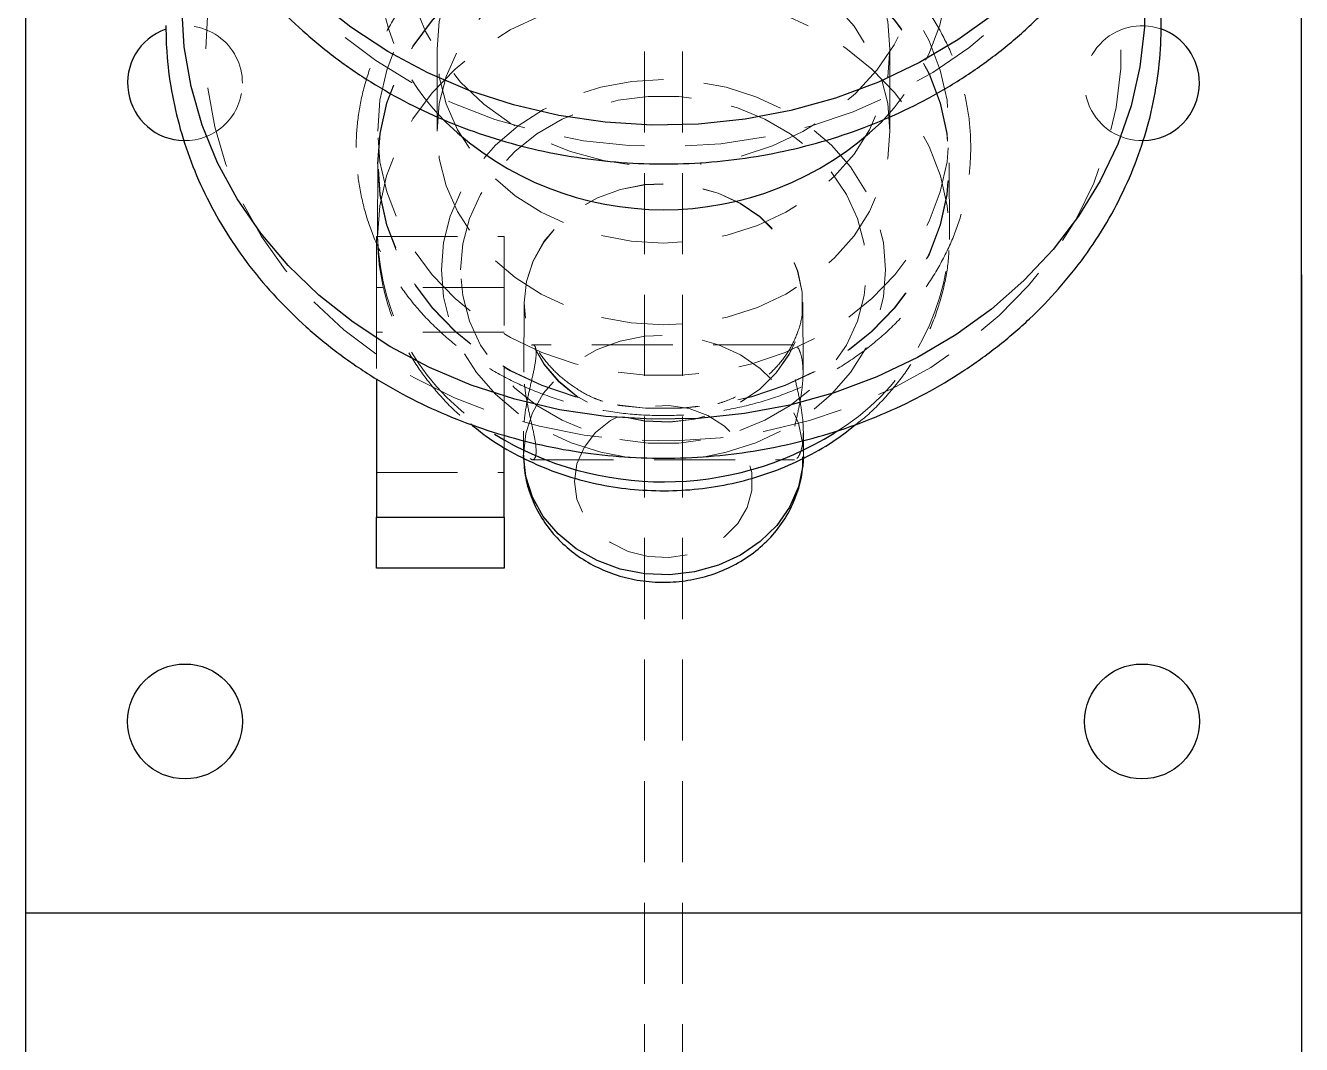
# Model space of a CAD drawing. Header units: millimetres. Extents: x 25083 to 52777, y 24772 to 45779.
# Drawn here: x 33131.8 to 33231.8, y 39797.3 to 39877.1 of the extents above; entities that cross this region are included whole.
import ezdxf

# ---------------------------------------------------------------- set-up
doc = ezdxf.new("R2010")
doc.units = ezdxf.units.MM
doc.linetypes.add('HIDDEN', pattern=[9.525, 6.35, -3.175])

# ---------------------------------------------------------------- blocks, each defined once
blk = doc.blocks.new('zw$CC83')
at = {"color": 7, "linetype": 'HIDDEN', "lineweight": 18}
for p, q in [((168.5, 2330.47), (168.5, 13)), ((171.5, 2330.47), (171.5, 13)), ((152.25, 1501.98), (152.25, 1495.57)), ((187.75, 1495.57), (187.75, 1501.98)), ((147.62, 1493.07), (147.59, 1487.38)), ((192.41, 1487.38), (192.38, 1493.07)), ((147.5, 1483.32), (147.5, 1487.32)), ((147.5, 1487.32), (157.5, 1487.32)), ((157.5, 1487.32), (157.5, 1483.32)), ((157.5, 1483.32), (147.5, 1483.32)), ((147.5, 1483.32), (147.5, 1476.16)), ((157.5, 1470.81), (157.5, 1483.32)), ((159.09, 1482.15), (159.06, 1476.69)), ((159.18, 1480.9), (159.09, 1482.11)), ((180.94, 1476.68), (180.91, 1482.15)), ((157.5, 1479.82), (147.5, 1479.82)), ((180.25, 1478.82), (159.76, 1478.82)), ((159.04, 1472.07), (159.03, 1470.23)), ((180.97, 1470.23), (180.96, 1472.07)), ((180.97, 1470.23), (180.97, 1470.08)), ((159.74, 1469.82), (180.26, 1469.82)), ((147.5, 1468.82), (157.5, 1468.82))]:
    blk.add_line(p, q, dxfattribs=at)
at = {"color": 7, "linetype": 'Continuous', "lineweight": 25}
for p, q in [((120, 1514.32), (120, 1434.32)), ((220, 1434.32), (220, 1514.32)), ((120, 1484.32), (120, 13)), ((220, 1484.32), (220, 13)), ((147.5, 1476.16), (147.5, 1465.32)), ((157.5, 1465.32), (157.5, 1470.81)), ((147.5, 1465.32), (157.5, 1465.32)), ((147.5, 1461.32), (147.5, 1465.32)), ((157.5, 1465.32), (157.5, 1461.32)), ((157.5, 1461.32), (147.5, 1461.32)), ((120, 1434.32), (220, 1434.32))]:
    blk.add_line(p, q, dxfattribs=at)
at = {"color": 7, "linetype": 'HIDDEN', "lineweight": 18, "flags": 128}
for points in [[(172.24, 1556.18), (174.5, 1556), (178.05, 1555.46), (181.52, 1554.63), (184.87, 1553.5), (188.08, 1552.09), (191.11, 1550.42), (193.93, 1548.49), (196.51, 1546.34), (198.82, 1543.98), (200.86, 1541.43), (202.58, 1538.72), (203.98, 1535.87), (205.04, 1532.93), (205.76, 1529.9), (206.12, 1526.83), (206.12, 1523.75), (205.76, 1520.68), (205.04, 1517.65), (203.98, 1514.7), (202.58, 1511.86), (200.86, 1509.15), (198.82, 1506.6), (196.51, 1504.24), (193.93, 1502.08), (191.11, 1500.16), (188.08, 1498.49), (184.87, 1497.08), (181.52, 1495.95), (178.05, 1495.12), (174.5, 1494.58), (170.9, 1494.35), (167.3, 1494.43), (163.72, 1494.81), (160.21, 1495.5), (156.79, 1496.48), (153.5, 1497.75), (150.38, 1499.29), (147.45, 1501.09), (144.75, 1503.13), (142.3, 1505.39), (140.12, 1507.85), (138.24, 1510.49), (136.68, 1513.27), (135.45, 1516.17), (134.56, 1519.16), (134.02, 1522.21), (133.84, 1525.29), (133.84, 1525.29)], [(134.12, 1502), (134.3, 1505.06), (134.83, 1508.08), (135.71, 1511.05), (136.94, 1513.93), (138.49, 1516.69), (140.35, 1519.3), (142.51, 1521.74), (144.95, 1523.98), (147.63, 1526.01), (150.53, 1527.8), (153.63, 1529.33), (156.89, 1530.59), (160.28, 1531.56), (163.77, 1532.24), (167.32, 1532.62), (170.89, 1532.7), (174.46, 1532.47), (177.98, 1531.94), (181.43, 1531.11), (184.76, 1529.99), (187.94, 1528.59), (190.95, 1526.93), (193.74, 1525.02), (196.3, 1522.89), (198.6, 1520.54), (200.62, 1518.01), (202.33, 1515.32), (203.72, 1512.5), (204.77, 1509.58), (205.48, 1506.58), (205.84, 1503.53), (205.84, 1500.47), (205.48, 1497.42), (204.77, 1494.42), (203.72, 1491.49), (202.33, 1488.67), (200.62, 1485.98), (198.6, 1483.46), (196.3, 1481.11), (193.74, 1478.97), (190.95, 1477.06), (187.94, 1475.4), (184.76, 1474.01), (181.43, 1472.89), (177.98, 1472.06), (174.46, 1471.53), (170.89, 1471.3), (167.32, 1471.37), (163.77, 1471.75), (160.28, 1472.44), (156.89, 1473.41), (153.63, 1474.67), (150.53, 1476.2), (147.63, 1477.99), (144.95, 1480.01), (142.51, 1482.26), (140.35, 1484.7), (138.49, 1487.31), (136.94, 1490.07), (135.71, 1492.95), (134.83, 1495.91), (134.3, 1498.94), (134.12, 1502)], [(147.64, 1508.63), (147.82, 1511.03), (148.34, 1513.39), (149.21, 1515.68), (150.41, 1517.85), (151.91, 1519.88), (153.7, 1521.73), (155.75, 1523.38), (158.02, 1524.79), (160.48, 1525.95), (163.09, 1526.83), (165.81, 1527.43), (168.6, 1527.73), (171.4, 1527.73), (174.19, 1527.43), (176.91, 1526.83), (179.52, 1525.95), (181.98, 1524.79), (184.25, 1523.38), (186.3, 1521.73), (188.09, 1519.88), (189.59, 1517.85), (190.79, 1515.68), (191.66, 1513.39), (192.18, 1511.03), (192.36, 1508.63), (192.18, 1506.23), (191.66, 1503.87), (190.79, 1501.59), (189.59, 1499.41), (188.09, 1497.38), (187.05, 1496.25)], [(149.73, 1510.15), (149.91, 1512.46), (150.45, 1514.74), (151.34, 1516.93), (152.56, 1518.99), (154.09, 1520.91), (155.91, 1522.62), (157.97, 1524.12), (160.26, 1525.37), (162.71, 1526.34), (165.3, 1527.03), (167.97, 1527.42), (170.68, 1527.49), (173.37, 1527.26), (176.01, 1526.72), (178.53, 1525.89), (180.91, 1524.78), (183.09, 1523.4), (185.04, 1521.79), (186.71, 1519.97), (188.09, 1517.98), (189.15, 1515.84), (189.87, 1513.61), (190.23, 1511.31), (190.23, 1508.99), (189.87, 1506.7), (189.15, 1504.46), (188.09, 1502.33), (186.71, 1500.33), (185.04, 1498.51), (183.09, 1496.9), (180.91, 1495.53), (178.53, 1494.41), (176.01, 1493.58), (173.37, 1493.04), (172.87, 1492.98)], [(152.25, 1501.98), (152.43, 1504.15), (152.97, 1506.26), (153.86, 1508.29), (155.07, 1510.2), (156.59, 1511.93), (158.38, 1513.46), (160.41, 1514.76), (162.63, 1515.8), (165, 1516.56), (167.47, 1517.02), (170, 1517.17), (172.53, 1517.02), (175, 1516.56), (177.37, 1515.8), (179.59, 1514.76), (181.62, 1513.46), (183.41, 1511.93), (184.93, 1510.2), (186.14, 1508.29), (187.03, 1506.26), (187.57, 1504.15), (187.75, 1501.98), (187.57, 1499.82), (187.03, 1497.7), (186.14, 1495.67), (184.93, 1493.77), (183.41, 1492.04), (181.62, 1490.5), (179.59, 1489.21), (177.37, 1488.17), (175, 1487.41), (172.53, 1486.95), (170, 1486.79), (167.47, 1486.95), (165, 1487.41), (162.63, 1488.17), (160.41, 1489.21), (158.38, 1490.5), (156.59, 1492.04), (155.07, 1493.77), (153.86, 1495.67), (152.97, 1497.7), (152.43, 1499.82), (152.25, 1501.98)], [(147.6, 1495.57), (147.78, 1497.98), (148.31, 1500.34), (149.18, 1502.63), (150.37, 1504.81), (151.88, 1506.84), (153.67, 1508.7), (155.72, 1510.34), (158, 1511.76), (160.46, 1512.92), (163.08, 1513.8), (165.8, 1514.4), (168.59, 1514.7), (171.41, 1514.7), (174.2, 1514.4), (176.92, 1513.8), (179.54, 1512.92), (182, 1511.76), (184.28, 1510.34), (186.33, 1508.7), (188.12, 1506.84), (189.63, 1504.81), (190.82, 1502.63), (191.69, 1500.34), (192.22, 1497.98), (192.4, 1495.57), (192.22, 1493.17), (191.69, 1490.81), (190.82, 1488.52), (189.63, 1486.34), (188.12, 1484.31), (186.33, 1482.45), (184.28, 1480.8), (182, 1479.39), (179.54, 1478.23), (176.92, 1477.34), (174.2, 1476.74), (171.41, 1476.44), (168.59, 1476.44), (165.8, 1476.74), (163.08, 1477.34), (160.46, 1478.23), (158, 1479.39), (155.72, 1480.8), (153.67, 1482.45), (151.88, 1484.31), (150.37, 1486.34), (149.18, 1488.52), (148.31, 1490.81), (147.78, 1493.17), (147.6, 1495.57)], [(147.59, 1492.99), (147.77, 1495.39), (148.3, 1497.76), (149.16, 1500.05), (150.36, 1502.23), (151.87, 1504.26), (153.66, 1506.12), (155.72, 1507.77), (157.99, 1509.18), (160.46, 1510.34), (163.08, 1511.23), (165.8, 1511.83), (168.59, 1512.13), (171.41, 1512.13), (174.2, 1511.83), (176.92, 1511.23), (179.54, 1510.34), (182.01, 1509.18), (184.28, 1507.77), (186.34, 1506.12), (188.13, 1504.26), (189.64, 1502.23), (190.84, 1500.05), (191.7, 1497.76), (192.23, 1495.39), (192.41, 1492.99), (192.23, 1490.58), (191.7, 1488.22), (190.84, 1485.93), (189.64, 1483.75), (188.13, 1481.71), (186.34, 1479.86), (184.28, 1478.21), (182.01, 1476.79), (179.54, 1475.63), (176.92, 1474.75), (174.2, 1474.15), (171.41, 1473.85), (168.59, 1473.85), (165.8, 1474.15), (163.08, 1474.75), (160.46, 1475.63), (157.99, 1476.79), (155.72, 1478.21), (153.66, 1479.86), (151.87, 1481.71), (150.36, 1483.75), (149.16, 1485.93), (148.3, 1488.22), (147.77, 1490.58), (147.59, 1492.99)], [(147.62, 1492.99), (147.8, 1495.39), (148.32, 1497.75), (149.19, 1500.04), (150.39, 1502.22), (151.89, 1504.25), (153.69, 1506.1), (155.74, 1507.75), (158.01, 1509.16), (160.47, 1510.32), (163.08, 1511.21), (165.81, 1511.8), (168.59, 1512.1), (171.41, 1512.1), (174.19, 1511.8), (176.92, 1511.21), (179.53, 1510.32), (181.99, 1509.16), (184.26, 1507.75), (186.31, 1506.1), (188.11, 1504.25), (189.61, 1502.22), (190.81, 1500.04), (191.68, 1497.75), (192.2, 1495.39), (192.38, 1492.99), (192.2, 1490.59), (191.68, 1488.22), (190.81, 1485.94), (189.61, 1483.76), (188.11, 1481.73), (186.31, 1479.88), (184.26, 1478.23), (181.99, 1476.82), (179.53, 1475.66), (176.92, 1474.77), (174.19, 1474.17), (171.41, 1473.87), (168.59, 1473.87), (165.81, 1474.17), (163.08, 1474.77), (160.47, 1475.66), (158.01, 1476.82), (155.74, 1478.23), (153.69, 1479.88), (151.89, 1481.73), (150.39, 1483.76), (149.19, 1485.94), (148.32, 1488.22), (147.8, 1490.59), (147.62, 1492.99)], [(152.25, 1495.57), (152.43, 1497.74), (152.97, 1499.85), (153.86, 1501.88), (155.07, 1503.79), (156.59, 1505.52), (158.38, 1507.05), (160.41, 1508.35), (162.63, 1509.39), (165, 1510.15), (167.47, 1510.61), (170, 1510.76), (172.53, 1510.61), (175, 1510.15), (177.37, 1509.39), (179.59, 1508.35), (181.62, 1507.05), (183.41, 1505.52), (184.93, 1503.79), (186.14, 1501.88), (187.03, 1499.85), (187.57, 1497.74), (187.75, 1495.57), (187.57, 1493.41), (187.03, 1491.29), (186.14, 1489.26), (184.93, 1487.36), (183.41, 1485.63), (181.62, 1484.09), (179.59, 1482.8), (177.37, 1481.76), (175, 1481), (172.53, 1480.54), (170, 1480.38), (167.47, 1480.54), (165, 1481), (162.63, 1481.76), (160.41, 1482.8), (158.38, 1484.09), (156.59, 1485.63), (155.07, 1487.36), (153.86, 1489.26), (152.97, 1491.29), (152.43, 1493.41), (152.25, 1495.57)], [(167.32, 1492.95), (165.3, 1493.27), (162.71, 1493.96), (160.26, 1494.94), (157.97, 1496.18), (155.91, 1497.68), (154.09, 1499.4), (152.56, 1501.31), (151.34, 1503.38), (150.45, 1505.57), (149.91, 1507.84), (149.73, 1509.97)], [(147.59, 1487.29), (147.77, 1489.7), (148.3, 1492.06), (149.17, 1494.35), (150.36, 1496.53), (151.87, 1498.57), (153.67, 1500.42), (155.72, 1502.07), (157.99, 1503.49), (160.46, 1504.65), (163.08, 1505.53), (165.8, 1506.13), (168.59, 1506.43), (171.41, 1506.43), (174.2, 1506.13), (176.92, 1505.53), (179.54, 1504.65), (182.01, 1503.49), (184.28, 1502.07), (186.33, 1500.42), (188.13, 1498.57), (189.64, 1496.53), (190.83, 1494.35), (191.7, 1492.06), (192.23, 1489.7), (192.41, 1487.38)], [(152.59, 1484.71), (152.76, 1486.83), (153.29, 1488.91), (154.16, 1490.9), (155.35, 1492.77), (156.84, 1494.47), (158.6, 1495.97), (160.59, 1497.25), (162.77, 1498.26), (165.09, 1499.01), (167.52, 1499.46), (170, 1499.61), (172.48, 1499.46), (174.91, 1499.01), (177.23, 1498.26), (179.41, 1497.25), (181.4, 1495.97), (183.16, 1494.47), (184.65, 1492.77), (185.84, 1490.9), (186.71, 1488.91), (187.24, 1486.83), (187.41, 1484.71), (187.24, 1482.59), (186.71, 1480.51), (185.84, 1478.52), (184.65, 1476.65), (183.16, 1474.95), (181.4, 1473.44), (179.41, 1472.17), (177.23, 1471.15), (174.91, 1470.41), (173.21, 1470.06)], [(154.09, 1484.71), (154.27, 1486.73), (154.8, 1488.72), (155.67, 1490.61), (156.86, 1492.38), (158.34, 1493.97), (160.08, 1495.35), (162.05, 1496.5), (164.19, 1497.38), (166.46, 1497.98), (168.81, 1498.28), (171.19, 1498.28), (173.54, 1497.98), (175.81, 1497.38), (177.95, 1496.5), (179.92, 1495.35), (181.66, 1493.97), (183.14, 1492.38), (184.33, 1490.61), (185.2, 1488.72), (185.73, 1486.73), (185.91, 1484.71), (185.73, 1482.68), (185.2, 1480.69), (184.33, 1478.8), (183.14, 1477.04), (181.66, 1475.44), (179.92, 1474.06), (177.95, 1472.91), (175.81, 1472.03), (173.54, 1471.43), (171.19, 1471.13), (168.81, 1471.13), (166.46, 1471.43), (164.19, 1472.03), (162.05, 1472.91), (160.08, 1474.06), (158.34, 1475.44), (156.86, 1477.04), (155.67, 1478.8), (154.8, 1480.69), (154.27, 1482.68), (154.09, 1484.71)], [(159.08, 1482.11), (159.25, 1483.78), (159.78, 1485.4), (160.62, 1486.91), (161.78, 1488.26), (163.19, 1489.42), (164.82, 1490.34), (166.63, 1491), (168.53, 1491.38), (170.49, 1491.45), (172.43, 1491.23), (174.29, 1490.71), (176.02, 1489.91), (177.55, 1488.87), (178.84, 1487.61), (179.84, 1486.17), (180.53, 1484.6), (180.88, 1482.95), (180.89, 1481.4)], [(159.09, 1482.11), (159.27, 1483.78), (159.79, 1485.39), (160.64, 1486.9), (161.79, 1488.26), (163.2, 1489.41), (164.83, 1490.33), (166.63, 1490.99), (168.54, 1491.36), (170.49, 1491.44), (172.43, 1491.21), (174.29, 1490.7), (176.01, 1489.9), (177.54, 1488.86), (178.82, 1487.6), (179.83, 1486.16), (180.51, 1484.6), (180.86, 1482.95), (180.87, 1481.35)], [(192.41, 1487.38), (192.41, 1487.29), (192.41, 1487.07)], [(167.4, 1469.97), (165.09, 1470.41), (162.77, 1471.15), (160.59, 1472.17), (158.6, 1473.44), (156.84, 1474.95), (155.35, 1476.65), (154.16, 1478.52), (153.29, 1480.51), (152.76, 1482.59), (152.59, 1484.71)], [(159.03, 1470.19), (159.21, 1471.87), (159.73, 1473.49), (160.58, 1475.01), (161.74, 1476.37), (163.16, 1477.53), (164.8, 1478.46), (166.61, 1479.12), (168.53, 1479.49), (170.49, 1479.57), (172.44, 1479.34), (174.31, 1478.82), (176.04, 1478.03), (177.58, 1476.98), (178.87, 1475.71), (179.88, 1474.26), (180.57, 1472.69), (180.92, 1471.03), (180.97, 1470.23)], [(180.33, 1479.07), (179.84, 1478.06), (178.84, 1476.62), (177.55, 1475.36), (176.02, 1474.31), (174.29, 1473.52), (172.43, 1473), (170.49, 1472.77), (168.53, 1472.85), (166.63, 1473.22), (164.82, 1473.88), (163.19, 1474.8), (161.78, 1475.96), (160.62, 1477.32), (159.91, 1478.53)], [(180.26, 1478.94), (179.83, 1478.06), (178.82, 1476.63), (177.54, 1475.36), (176.01, 1474.32), (174.29, 1473.53), (172.43, 1473.01), (170.49, 1472.79), (168.54, 1472.86), (166.63, 1473.23), (164.83, 1473.89), (163.2, 1474.81), (161.79, 1475.97), (160.64, 1477.32), (159.96, 1478.47)], [(163.03, 1468.12), (163.22, 1469.49), (163.77, 1470.79), (164.66, 1471.95), (165.84, 1472.9), (167.24, 1473.59), (168.79, 1473.99), (170.41, 1474.07), (172, 1473.83), (173.48, 1473.28), (174.78, 1472.46), (175.82, 1471.39), (176.55, 1470.16), (176.92, 1468.81), (176.92, 1467.42), (176.55, 1466.08), (175.82, 1464.84), (174.78, 1463.78), (173.48, 1462.95), (172, 1462.4), (170.41, 1462.16), (168.79, 1462.24), (167.24, 1462.64), (165.84, 1463.33), (164.66, 1464.28), (163.77, 1465.44), (163.22, 1466.74), (163.03, 1468.12)]]:
    blk.add_lwpolyline(points, dxfattribs=at)
at = {"color": 7, "linetype": 'Continuous', "lineweight": 25, "flags": 128}
for points in [[(195.89, 1504.74), (193.08, 1502.71), (190.06, 1500.93), (186.85, 1499.4), (183.48, 1498.14), (179.99, 1497.17), (176.4, 1496.49), (172.75, 1496.11), (169.08, 1496.04), (165.42, 1496.26), (161.8, 1496.79), (158.25, 1497.62), (154.82, 1498.73), (151.53, 1500.13), (148.4, 1501.79), (145.49, 1503.7), (142.8, 1505.84)], [(207.69, 1506.83), (207.69, 1503.71), (207.34, 1500.61), (206.64, 1497.54), (205.6, 1494.55), (204.22, 1491.66), (202.53, 1488.9), (200.53, 1486.29), (198.25, 1483.86), (195.7, 1481.62), (192.91, 1479.61), (189.91, 1477.84), (186.72, 1476.32), (183.38, 1475.07), (179.91, 1474.11), (176.35, 1473.44), (172.73, 1473.06), (169.09, 1472.99), (165.45, 1473.21), (161.86, 1473.74), (158.34, 1474.56), (154.93, 1475.66), (151.66, 1477.05), (148.56, 1478.69), (145.67, 1480.59), (143, 1482.71), (140.58, 1485.05), (138.44, 1487.57), (136.59, 1490.26), (135.05, 1493.09), (133.84, 1496.04), (132.97, 1499.07), (132.44, 1502.16), (132.26, 1505.27)]]:
    blk.add_lwpolyline(points, dxfattribs=at)
at = {"color": 8, "linetype": 'Continuous', "lineweight": 25, "flags": 128}
blk.add_lwpolyline([(180.97, 1470.08), (180.92, 1469.35), (180.57, 1467.69), (179.88, 1466.12), (178.87, 1464.67), (177.58, 1463.41), (176.04, 1462.36), (174.31, 1461.56), (172.44, 1461.04), (170.49, 1460.81), (168.53, 1460.89), (166.61, 1461.26), (164.8, 1461.92), (163.16, 1462.85), (161.74, 1464.01), (160.58, 1465.38), (159.73, 1466.89), (159.21, 1468.51), (159.03, 1470.19)], dxfattribs=at)
at = {"color": 7, "linetype": 'Continuous', "lineweight": 25}
for centre in [(132.5, 1449.32), (207.5, 1449.32)]:
    blk.add_circle(centre, 4.5, dxfattribs=at)
at = {"color": 7, "linetype": 'HIDDEN', "lineweight": 18}
for centre, radius, start, end in [((165.31, 1508.88), 17.67, 180.8119, 225.5643), ((132.5, 1499.32), 4.5, 0, 109.6116), ((207.5, 1499.32), 4.5, 70.663, 271.028), ((132.5, 1499.32), 4.5, 268.8804, 0), ((166.14, 1487.83), 18.56, 181.6611, 239.5966), ((173.86, 1487.84), 18.56, 300.8128, 357.6273)]:
    blk.add_arc(centre, radius, start, end, dxfattribs=at)
at = {"color": 7, "linetype": 'Continuous', "lineweight": 25}
for centre, radius, start, end in [((132.5, 1499.32), 4.5, 109.6116, 268.8804), ((207.5, 1499.32), 4.5, 0, 70.663), ((207.5, 1499.32), 4.5, 271.028, 0), ((170, 1514.09), 24.68, 226.2587, 313.7057)]:
    blk.add_arc(centre, radius, start, end, dxfattribs=at)
at = {"color": 8, "linetype": 'Continuous', "lineweight": 25}
blk.add_arc((170, 1493.44), 25.35, 238.4918, 301.8289, dxfattribs=at)
at = {"color": 7, "linetype": 'Continuous', "lineweight": 25}
for points, knots in [([(130.72, 1527.14), (130.73, 1526.57), (130.75, 1524.97), (131.05, 1522.37), (131.7, 1519.35), (132.65, 1516.4), (133.91, 1513.54), (135.45, 1510.78), (137.27, 1508.16), (139.36, 1505.69), (141.69, 1503.39), (144.26, 1501.28), (147.03, 1499.38), (149.99, 1497.7), (153.11, 1496.26), (156.37, 1495.07), (159.74, 1494.13), (163.19, 1493.47), (166.7, 1493.07), (170.24, 1492.95), (173.78, 1493.11), (177.28, 1493.54), (180.73, 1494.25), (184.1, 1495.22), (187.35, 1496.45), (190.46, 1497.93), (193.4, 1499.65), (196.16, 1501.59), (198.7, 1503.75), (201.01, 1506.09), (203.07, 1508.61), (204.85, 1511.27), (206.35, 1514.07), (207.56, 1516.97), (208.46, 1519.95), (209.04, 1522.98), (209.32, 1526.04), (209.26, 1529.11), (208.98, 1531.79), (208.59, 1533.41), (208.44, 1534.04)], [0, 0, 0, 0, 0.01492, 0.04151, 0.0681, 0.09472, 0.12136, 0.14806, 0.1748, 0.2016, 0.22845, 0.25536, 0.28231, 0.3093, 0.33632, 0.36336, 0.39042, 0.4175, 0.44459, 0.47169, 0.49879, 0.5259, 0.55302, 0.58013, 0.60724, 0.63435, 0.66144, 0.68852, 0.71557, 0.74258, 0.76955, 0.79647, 0.82333, 0.85012, 0.87686, 0.90354, 0.93018, 0.95679, 0.98338, 1, 1, 1, 1]), ([(131, 1503.85), (131.01, 1503.28), (131.03, 1501.69), (131.33, 1499.09), (131.98, 1496.09), (132.93, 1493.15), (134.18, 1490.3), (135.73, 1487.55), (137.55, 1484.94), (139.64, 1482.48), (141.97, 1480.2), (144.53, 1478.1), (147.3, 1476.21), (150.26, 1474.55), (153.37, 1473.12), (156.63, 1471.95), (159.99, 1471.03), (163.44, 1470.38), (166.94, 1470.01), (170.46, 1469.9), (173.98, 1470.08), (177.48, 1470.53), (180.91, 1471.25), (184.25, 1472.24), (187.48, 1473.48), (190.57, 1474.98), (193.48, 1476.71), (196.21, 1478.67), (198.73, 1480.83), (201, 1483.19), (203.03, 1485.71), (204.78, 1488.38), (206.24, 1491.18), (207.41, 1494.08), (208.27, 1497.06), (208.82, 1500.08), (209.05, 1503.14), (208.96, 1506.2), (208.57, 1509.24), (207.83, 1512.22), (207.21, 1514.21), (206.77, 1515.17), (206.76, 1515.19)], [0, 0, 0, 0, 0.01439, 0.04003, 0.06567, 0.09134, 0.11703, 0.14277, 0.16856, 0.1944, 0.2203, 0.24624, 0.27223, 0.29826, 0.32431, 0.35039, 0.37649, 0.4026, 0.42873, 0.45486, 0.481, 0.50714, 0.53329, 0.55943, 0.58558, 0.61172, 0.63784, 0.66395, 0.69003, 0.71608, 0.74208, 0.76803, 0.79393, 0.81976, 0.84553, 0.87125, 0.89693, 0.92259, 0.94823, 0.97388, 0.99955, 1, 1, 1, 1]), ([(154.89, 1472.63), (155.29, 1472.3), (156.35, 1471.43), (158.28, 1470.28), (160.63, 1469.16), (163.12, 1468.3), (165.72, 1467.71), (168.38, 1467.4), (171.07, 1467.37), (173.74, 1467.62), (176.37, 1468.16), (178.91, 1468.97), (181.32, 1470.06), (183.41, 1471.27), (184.6, 1472.21), (185.11, 1472.62)], [0, 0, 0, 0, 0.048732, 0.128668, 0.208937, 0.289475, 0.370221, 0.451128, 0.532159, 0.613286, 0.694478, 0.775705, 0.856923, 0.93807, 1, 1, 1, 1]), ([(159.03, 1470.19), (159.05, 1469.79), (159.08, 1468.83), (159.43, 1467.34), (160.1, 1465.77), (161.05, 1464.33), (162.25, 1463.06), (163.67, 1461.98), (165.27, 1461.14), (167.02, 1460.54), (168.87, 1460.23), (170.75, 1460.2), (172.63, 1460.46), (174.43, 1461.01), (176.11, 1461.84), (177.62, 1462.93), (178.89, 1464.25), (179.89, 1465.74), (180.57, 1467.37), (180.93, 1468.83), (180.93, 1469.73), (180.93, 1470.06)], [0, 0, 0, 0, 0.037085, 0.090029, 0.142893, 0.195933, 0.249372, 0.303341, 0.357868, 0.412901, 0.468353, 0.524138, 0.580184, 0.636408, 0.69271, 0.748938, 0.804883, 0.860325, 0.915104, 0.969176, 1, 1, 1, 1])]:
    blk.add_open_spline(points, degree=3, knots=knots, dxfattribs=at)
at = {"color": 7, "linetype": 'HIDDEN', "lineweight": 18}
for points, knots in [([(145.92, 1494.28), (145.93, 1493.82), (145.96, 1492.56), (146.26, 1490.51), (146.9, 1488.17), (147.85, 1485.91), (149.09, 1483.76), (150.6, 1481.75), (152.37, 1479.9), (154.37, 1478.24), (156.58, 1476.78), (158.96, 1475.56), (161.5, 1474.58), (164.14, 1473.86), (166.87, 1473.41), (169.63, 1473.24), (172.41, 1473.34), (175.15, 1473.72), (177.83, 1474.37), (180.4, 1475.29), (182.84, 1476.45), (185.11, 1477.86), (187.18, 1479.49), (189.02, 1481.32), (190.61, 1483.32), (191.92, 1485.46), (192.94, 1487.72), (193.65, 1490.07), (194.04, 1492.47), (194.12, 1494.88), (193.89, 1497.29), (193.34, 1499.65), (192.48, 1501.94), (191.33, 1504.13), (189.91, 1506.19), (188.22, 1508.09), (186.29, 1509.82), (184.15, 1511.34), (181.81, 1512.64), (179.32, 1513.69), (176.71, 1514.5), (174.01, 1515.03), (171.25, 1515.3), (168.47, 1515.28), (165.72, 1514.99), (163.01, 1514.43), (160.4, 1513.59), (157.92, 1512.5), (155.59, 1511.17), (153.45, 1509.61), (151.54, 1507.84), (149.87, 1505.9), (148.47, 1503.79), (147.36, 1501.57), (146.55, 1499.24), (146.06, 1496.9), (145.92, 1495.24), (145.92, 1494.38), (145.92, 1494.28)], [0, 0, 0, 0, 0.01027, 0.02831, 0.04635, 0.06442, 0.08253, 0.10069, 0.11891, 0.13718, 0.15551, 0.17387, 0.19226, 0.21068, 0.22912, 0.24757, 0.26603, 0.2845, 0.30297, 0.32144, 0.33991, 0.35837, 0.37681, 0.39522, 0.41358, 0.43189, 0.45013, 0.46831, 0.48643, 0.50451, 0.52256, 0.54061, 0.55867, 0.57676, 0.59491, 0.61311, 0.63136, 0.64967, 0.66802, 0.68641, 0.70482, 0.72325, 0.74169, 0.76015, 0.77862, 0.79709, 0.81556, 0.83403, 0.8525, 0.87094, 0.88936, 0.90774, 0.92607, 0.94433, 0.96253, 0.98067, 0.99778, 1, 1, 1, 1]), ([(147.59, 1487.29), (147.6, 1486.8), (147.64, 1485.53), (147.96, 1483.48), (148.61, 1481.19), (149.57, 1478.98), (150.81, 1476.9), (152.34, 1474.97), (153.71, 1473.54), (154.63, 1472.82), (154.89, 1472.63)], [0, 0, 0, 0, 0.08796, 0.22986, 0.37174, 0.51387, 0.6565, 0.79981, 0.94389, 1, 1, 1, 1]), ([(185.11, 1472.62), (185.27, 1472.74), (186.12, 1473.38), (187.45, 1474.74), (189.04, 1476.68), (190.33, 1478.8), (191.33, 1481.03), (192.01, 1483.34), (192.37, 1485.37), (192.37, 1486.61), (192.37, 1487.06)], [0, 0, 0, 0, 0.03522, 0.18437, 0.33287, 0.48056, 0.62734, 0.7732, 0.91822, 1, 1, 1, 1]), ([(165.22, 1474.41), (165.01, 1474.48), (164.24, 1474.75), (163.08, 1475.43), (161.79, 1476.4), (160.73, 1477.52), (159.92, 1478.74), (159.36, 1480.04), (159.11, 1481.18), (159.09, 1481.88), (159.08, 1482.12)], [0, 0, 0, 0, 0.05482, 0.19425, 0.33422, 0.47542, 0.61891, 0.76613, 0.91858, 1, 1, 1, 1]), ([(180.88, 1482.09), (180.89, 1481.89), (180.92, 1481.2), (180.64, 1480.05), (180.05, 1478.66), (179.15, 1477.37), (178, 1476.21), (176.62, 1475.24), (175.36, 1474.57), (174.53, 1474.3), (174.26, 1474.22)], [0, 0, 0, 0, 0.06416, 0.21973, 0.3724, 0.51947, 0.66157, 0.80031, 0.93701, 1, 1, 1, 1]), ([(159.55, 1469.92), (159.44, 1470.08), (159.22, 1470.38), (159.03, 1471.41), (159.04, 1472.7), (159.24, 1474.12), (159.55, 1475.57), (159.88, 1476.95), (160.05, 1478.04), (159.99, 1478.7), (159.76, 1478.9), (159.43, 1478.64), (159.14, 1477.9), (159.03, 1476.75), (159.12, 1475.38), (159.37, 1473.94), (159.7, 1472.49), (159.98, 1471.21), (160.05, 1470.28), (159.9, 1469.82), (159.69, 1469.8), (159.57, 1469.9), (159.55, 1469.92)], [0, 0, 0, 0, 0.0538, 0.1077, 0.15883, 0.20804, 0.25929, 0.31404, 0.36871, 0.41901, 0.46777, 0.51983, 0.5751, 0.62868, 0.67865, 0.72834, 0.7811, 0.83645, 0.88939, 0.93834, 0.98811, 1, 1, 1, 1]), ([(180.45, 1469.92), (180.35, 1469.86), (180.13, 1469.75), (179.95, 1470.21), (180, 1471.06), (180.23, 1472.22), (180.56, 1473.61), (180.85, 1475.14), (180.97, 1476.59), (180.88, 1477.73), (180.64, 1478.52), (180.31, 1478.89), (180.03, 1478.77), (179.95, 1478.14), (180.09, 1477.15), (180.37, 1475.89), (180.71, 1474.42), (180.95, 1472.89), (180.98, 1471.55), (180.82, 1470.55), (180.61, 1470.09), (180.48, 1469.95), (180.45, 1469.92)], [0, 0, 0, 0, 0.05347, 0.10707, 0.15747, 0.20618, 0.25808, 0.31331, 0.36702, 0.41709, 0.46671, 0.51933, 0.57466, 0.62777, 0.6768, 0.72645, 0.78017, 0.83549, 0.88757, 0.93686, 0.98737, 1, 1, 1, 1])]:
    blk.add_open_spline(points, degree=3, knots=knots, dxfattribs=at)

msp = doc.modelspace()

# ---------------------------------------------------------------- block references
at = {"color": 1}
msp.add_blockref('zw$CC83', (33011.762, 38373.238), dxfattribs=at)

doc.saveas('drawing.dxf')
